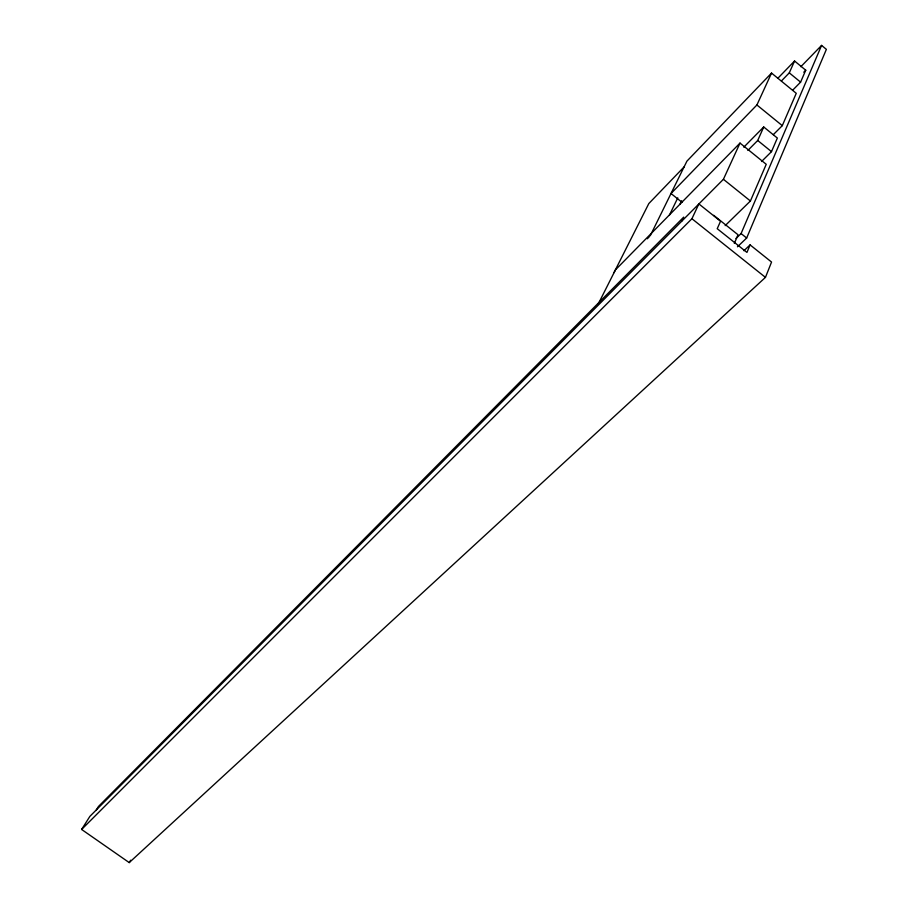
<?xml version="1.0" encoding="UTF-8"?>
<svg xmlns="http://www.w3.org/2000/svg" width="908" height="908" viewBox="0 0 908 908"><rect width="100%" height="100%" fill="white"/><g stroke="black" fill="none" stroke-linecap="round" stroke-linejoin="round"><path stroke-width="1.36" d="M725.174 225.627L750.417 200.997L766.239 164.303L740.009 143.089L723.415 179.296L89.847 816.417L81.618 829.458L129.231 862.6L765.455 277.371L771.55 262.049L750.087 244.888L743.924 250.733M750.087 244.888L746.944 252.424L717.218 228.691L720.543 221.257L698.865 203.914L691.93 218.726L81.618 829.458M737.455 246.806L746.66 238.021L826.382 49.35L821.592 45.4L800.833 66.715M735.991 238.463L741.087 233.56L821.592 45.4M734.322 243.412L738.034 234.775L713.688 215.309M792.707 90.153L800.595 82.14L805.748 70.2L794.568 61.006L777.827 78.304M773.298 134.668L782.299 125.645L796.259 93.308L771.539 73.083L686.913 161.159L650.23 235.785M761.551 161.511L771.494 151.647L777.35 138.05L763.73 126.984L743.811 147.175M747.851 150.433L757.715 140.479L763.73 126.984M781.447 80.948L789.29 72.867L794.568 61.006M682.021 202.325L671.001 193.518L756.909 104.976L771.539 73.083M681.851 221.03L683.701 217.126L98.507 806.429L96.327 809.891M679.899 204.402L681.658 200.736M669.457 215.026L677.788 197.865M613.978 272.661L648.823 203.562L684.121 166.89M598.293 303.885L615.465 269.846L740.009 143.089M129.231 862.6L130.661 860.194M803.773 72.22L805.748 70.2M647.29 238.781L649.254 236.784M691.93 218.726L765.455 277.371M741.087 233.56L746.66 238.021M723.415 179.296L750.417 200.997M757.715 140.479L771.494 151.647M756.909 104.976L782.299 125.645M789.29 72.867L800.595 82.14"/></g></svg>
